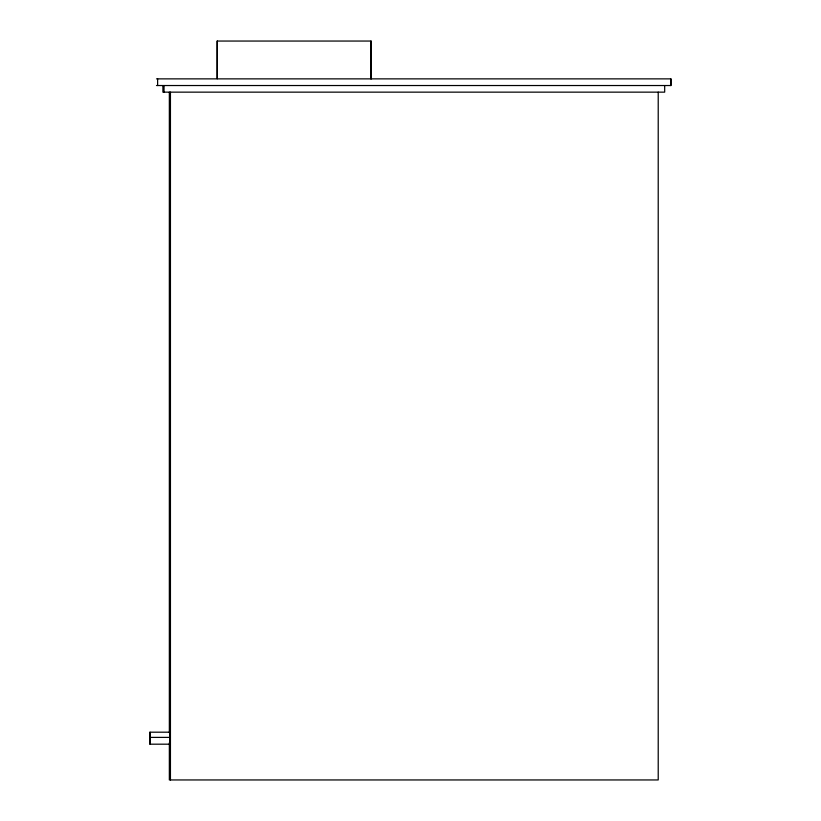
<?xml version="1.0" encoding="UTF-8"?>
<svg xmlns="http://www.w3.org/2000/svg" width="821" height="821" viewBox="0 0 821 821"><rect width="100%" height="100%" fill="white"/><g stroke="black" fill="none" stroke-linecap="round" stroke-linejoin="round"><path stroke-width="1.23" d="M149.945 732.188L149.863 744.185L169.773 744.185L169.773 737.391L169.69 732.188L149.945 732.188L150.027 744.185M156.483 78.867L671.137 78.867L671.137 85.528L156.483 85.528M150.027 737.391L169.773 737.391M169.69 732.188L169.608 744.185M670.613 78.867L670.613 85.528M664.682 85.528L664.682 92.147L162.907 92.147L162.907 85.528M658.216 92.147L658.216 779.95L169.342 779.95L169.342 742.81M371.133 78.867L371.133 41.05L217.124 41.05L217.124 78.642M370.979 41.05L370.979 78.867M217.288 41.05L217.288 78.642M170.44 92.147L170.44 779.95M169.342 92.147L169.342 732.558M164.036 85.528L164.036 92.147M157.622 78.867L157.622 85.528"/></g></svg>
